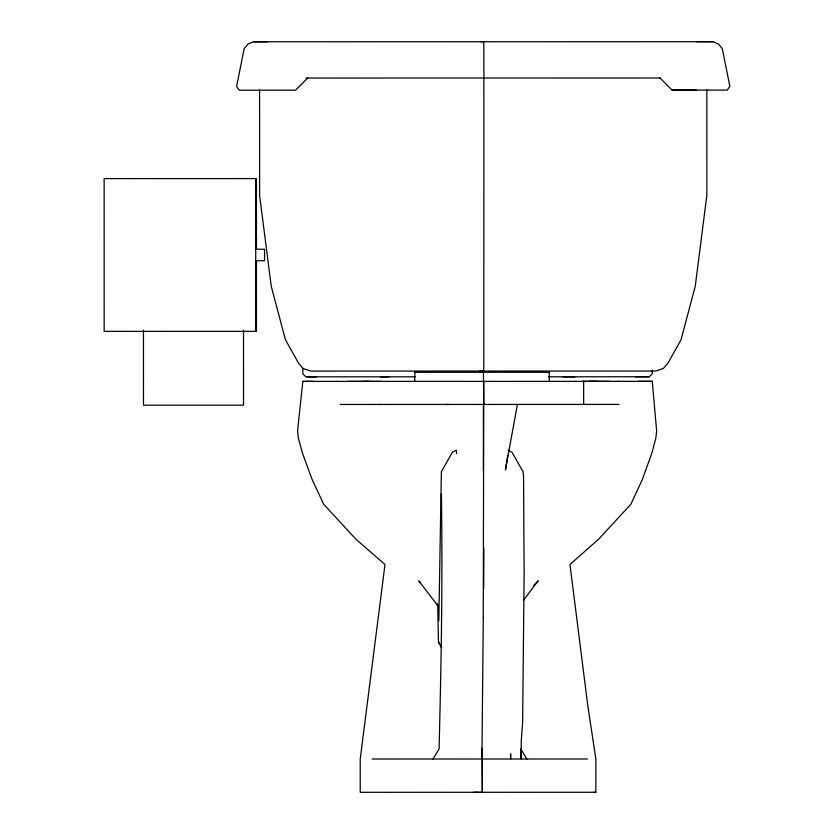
<?xml version="1.0" encoding="UTF-8"?>
<svg xmlns="http://www.w3.org/2000/svg" width="834" height="834" viewBox="0 0 834 834"><rect width="100%" height="100%" fill="white"/><g stroke="black" fill="none" stroke-linecap="round" stroke-linejoin="round"><path stroke-width="1.25" d="M480.634 792.29L482.344 792.29L482.01 748.275L483.293 617.483M483.762 404.438L483.428 372.266L481.635 372.266M483.397 404.438L483.397 470.668M483.261 617.483L483.762 381.357M483.689 588.46L483.876 548.115M549.231 381.346L549.231 372.256L414.905 372.277L414.717 381.367L415.77 381.367M438.84 620.684L441.363 471.783L452.289 452.403L456.24 450.068L456.698 453.654M313.396 381.378L302.825 381.399L297.55 431.053L298.457 438.538L302.461 453.091L312.083 479.467L323.707 504.289L355.837 539.129L384.985 564.514L360.225 759.023L360.236 792.3L595.862 792.269L595.851 758.992L587.751 705.356L569.956 564.482L598.739 539.087L630.879 504.247L642.409 479.414L651.854 453.039L655.764 438.486L656.66 431.001L652.261 381.346L638.312 381.326M507.781 455.312L505.425 469.896L517.424 404.438M432.971 759.013L439.07 748.974C441.259 664.135 442.718 579.077 441.384 494.166M659.965 78L672.089 90.135L727.279 90.124L729.865 86.35L722.296 48.716L718.47 43.952L712.83 41.7L696.828 41.7M523.356 600.397L538.191 580.787L533.781 585.499M307.704 78.052L295.58 90.187L239.181 90.197L236.595 86.423L244.143 48.789L247.959 44.025L253.578 41.773L267.631 41.773M548.626 376.801L649.3 376.759L652.292 373.778L652.292 370.202M259.582 89.78L259.603 195.312L271.227 286.218L285.426 339.719L298.541 363.165L303.096 368.472L310.696 371.088L655.795 371.036L663.405 368.419L667.971 363.113L681.086 339.657L695.264 286.156L706.867 195.25L706.857 89.718M562.794 376.801L574.616 376.78L572.895 376.78M635.435 376.78L649.3 376.759M363.457 381.388L381.148 381.367M712.83 41.7L253.578 41.773M305.88 78.052L660.403 78M672.183 90.135L696.39 90.124M256.028 249.241L264.555 249.241L264.566 260.698L256.028 260.698M306.693 376.812L415.123 376.822M652.261 381.346L302.825 381.399M589.033 381.357L609.81 381.336M340.209 404.459L618.901 404.417M372.162 759.023L587.417 758.992M594.183 792.269L595.862 792.269M480.905 41.731L483.73 41.731L483.876 48.758L483.824 363.144L483.637 371.067L481.051 371.067M548.376 372.256L549.231 372.256M414.905 372.277L415.77 372.277M380.471 376.812L389.165 376.822M316.347 376.832L305.828 376.812L302.836 373.83L302.836 369.055M582.518 381.336L596.936 381.357M617.994 381.326L618.859 381.336M347.392 381.378L369.347 381.388M336.123 381.378L336.978 381.378M582.518 404.427L583.654 404.427L583.654 381.346M380.012 404.459L381.148 404.459M445.71 404.448L448.734 404.448M473.775 792.279L479.362 792.279M508.167 450.058L512.118 452.393L523.095 471.773L523.554 476.172L524.127 573.531L522.626 722.765L521.292 740.071L521.125 759.003L520.854 750.214M420.451 582.695L418.772 580.808L437.704 605.567L438.455 642.013L441.655 647.559M438.455 642.013L441.488 647.174M437.026 603.43L438.361 605.63M520.812 748.963L526.838 759.003M482.042 748.275L482.042 759.013M482.302 759.013L482.302 792.29M480.259 370.244L480.207 372.631M256.445 249.241L256.434 178.591L104.135 178.612L104.156 331.369L256.455 331.348L256.445 260.698M255.725 178.591L255.746 331.348M243.518 330.066L243.528 405.178L143.49 405.188L143.469 330.087M510.606 754.072L510.606 759.003L510.606 754.072"/></g></svg>
